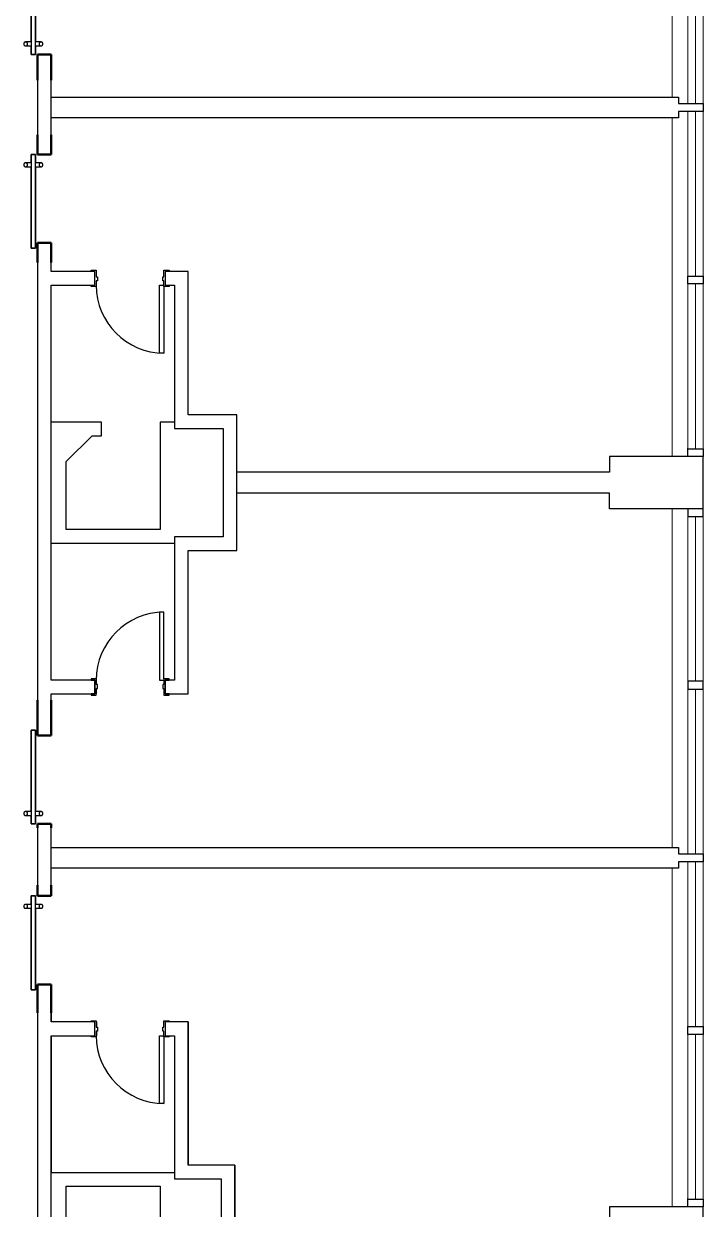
# Model space of a CAD drawing. Header units: inches. Extents: x -1132 to 7533, y -2240 to 4304.
# Drawn here: x 7142.7 to 7403.6, y -1820.4 to -1365.3 of the extents above; entities that cross this region are included whole.
import ezdxf

# ---------------------------------------------------------------- set-up
doc = ezdxf.new("R2010")
doc.units = ezdxf.units.IN
doc.header["$LTSCALE"] = 96
doc.header["$MEASUREMENT"] = 0
for name, color, linetype in [('A-DOOR', 2, 'CONTINUOUS'), ('A-GLAZ', 2, 'CONTINUOUS'), ('A-WALL-FULL', 6, 'CONTINUOUS')]:
    doc.layers.add(name, color=color, linetype=linetype)
doc.layers.add('A-WALL', color=113, linetype='CONTINUOUS', lineweight=18)
doc.layers.add('A-WALL-SILL', color=250, linetype='CONTINUOUS', lineweight=13)

# ---------------------------------------------------------------- blocks, each defined once
blk = doc.blocks.new('Interior-Sgl - 2_-2_ x 8_-0_ - Flush-2578071-2ND FLR PLAN - EAST WING')
at = {"layer": 'A-DOOR', "color": 8, "lineweight": 25}
for p, q in [((-4, 3.13), (-2, 3.13)), ((-4, 2.63), (-4, 3.13)), ((-2.5, 2.63), (-4, 2.63)), ((-2.5, -2.63), (-2.5, 2.63)), ((-2, 3.13), (-2, 0.62)), ((-2, 0.62), (-1.5, 0.62)), ((-1.5, 0.62), (-1.5, -0.88)), ((23.5, 0.62), (24, 0.62)), ((23.5, -0.88), (23.5, 0.62)), ((24, 3.13), (26, 3.13)), ((24, 0.62), (24, 3.13)), ((26, 2.63), (24.5, 2.63)), ((24.5, 2.63), (24.5, -2.63)), ((26, 3.13), (26, 2.63)), ((-4, -2.63), (-2.5, -2.63)), ((-4, -3.13), (-4, -2.63)), ((-2, -3.13), (-4, -3.13)), ((-2, -0.88), (-2, -3.13)), ((-1.5, -0.88), (-2, -0.88)), ((22.25, -2.63), (24, -2.63)), ((22.25, -28.63), (22.25, -2.63)), ((24, -0.88), (23.5, -0.88)), ((24, -3.13), (24, -0.88)), ((26, -3.13), (24, -3.13)), ((24, -3.13), (24, -28.63)), ((24.5, -2.63), (26, -2.63)), ((26, -2.63), (26, -3.13)), ((24, -28.63), (22.25, -28.63))]:
    blk.add_line(p, q, dxfattribs=at)
at = {"layer": 'A-DOOR', "color": 55}
blk.add_arc((24, -2.63), 26, 180, 270, dxfattribs=at)
blk = doc.blocks.new('Interior-Sgl - 2_-2_ x 8_-0_ - Flush-2578068-2ND FLR PLAN - EAST WING')
at = {"layer": 'A-DOOR', "color": 8, "lineweight": 25}
for p, q in [((22.25, 28.63), (22.25, 2.63)), ((24, 28.63), (22.25, 28.63)), ((24, 3.13), (24, 28.63)), ((-2, 3.13), (-4, 3.13)), ((-4, 3.13), (-4, 2.63)), ((-4, 2.63), (-2.5, 2.63)), ((-2.5, 2.63), (-2.5, -2.63)), ((-2, 0.88), (-2, 3.13)), ((-1.5, 0.88), (-2, 0.88)), ((-1.5, -0.62), (-1.5, 0.88)), ((22.25, 2.63), (24, 2.63)), ((24, 0.88), (23.5, 0.88)), ((23.5, 0.88), (23.5, -0.62)), ((26, 3.13), (24, 3.13)), ((24, 3.13), (24, 0.88)), ((24.5, -2.63), (24.5, 2.63)), ((24.5, 2.63), (26, 2.63)), ((26, 2.63), (26, 3.13)), ((-2.5, -2.63), (-4, -2.63)), ((-4, -2.63), (-4, -3.13)), ((-4, -3.13), (-2, -3.13)), ((-2, -3.13), (-2, -0.62)), ((-2, -0.62), (-1.5, -0.62)), ((23.5, -0.62), (24, -0.62)), ((24, -0.62), (24, -3.13)), ((24, -3.13), (26, -3.13)), ((26, -2.63), (24.5, -2.63)), ((26, -3.13), (26, -2.63))]:
    blk.add_line(p, q, dxfattribs=at)
at = {"layer": 'A-DOOR', "color": 55}
blk.add_arc((24, 2.63), 26, 90, 180, dxfattribs=at)
blk = doc.blocks.new('Interior-Barn - Flush-3201829-2ND FLR PLAN - EAST WING')
at = {"layer": 'A-DOOR', "lineweight": 35}
for p, q in [((-19, 5.16), (12.25, 5.16)), ((-19, 3.41), (-19, 5.16)), ((13.75, 5.16), (17, 5.16)), ((17, 5.16), (17, 3.41)), ((12.25, 3.41), (-19, 3.41)), ((17, 3.41), (13.75, 3.41))]:
    blk.add_line(p, q, dxfattribs=at)
at = {"layer": 'A-DOOR'}
for p, q in [((12.25, 7.22), (12.25, 5.16)), ((13.75, 5.16), (12.25, 5.16)), ((13.75, 5.16), (13.75, 7.22)), ((12.25, 3.41), (12.25, 1.34)), ((12.25, 3.41), (13.75, 3.41)), ((13.75, 1.34), (13.75, 3.41))]:
    blk.add_line(p, q, dxfattribs=at)
at = {"layer": 'A-DOOR', "flags": 128}
for points in [[(13.75, 7.22), (13.75, 7.25), (13.75, 7.28), (13.74, 7.31), (13.74, 7.34), (13.74, 7.37), (13.73, 7.4), (13.72, 7.43), (13.71, 7.45), (13.7, 7.48), (13.69, 7.51), (13.68, 7.54), (13.67, 7.57), (13.65, 7.59), (13.64, 7.62), (13.62, 7.64), (13.6, 7.67), (13.58, 7.69), (13.56, 7.71), (13.54, 7.74), (13.52, 7.76), (13.5, 7.78), (13.48, 7.8), (13.45, 7.82), (13.43, 7.83), (13.41, 7.85), (13.38, 7.87), (13.35, 7.88), (13.33, 7.89), (13.3, 7.91), (13.27, 7.92), (13.24, 7.93), (13.22, 7.94), (13.19, 7.95), (13.16, 7.95), (13.13, 7.96), (13.1, 7.96), (13.07, 7.97), (13.04, 7.97), (13.01, 7.97), (12.98, 7.97), (12.95, 7.97), (12.92, 7.96), (12.89, 7.96), (12.86, 7.96), (12.83, 7.95), (12.8, 7.94), (12.77, 7.93), (12.74, 7.92), (12.72, 7.91), (12.69, 7.9), (12.66, 7.89), (12.63, 7.87), (12.61, 7.86), (12.58, 7.84), (12.56, 7.83), (12.53, 7.81), (12.51, 7.79), (12.49, 7.77), (12.47, 7.75), (12.45, 7.73), (12.43, 7.7), (12.41, 7.68), (12.39, 7.66), (12.37, 7.63), (12.36, 7.61), (12.34, 7.58), (12.33, 7.55), (12.32, 7.53), (12.3, 7.5), (12.29, 7.47), (12.28, 7.44), (12.28, 7.41), (12.27, 7.38), (12.26, 7.35), (12.26, 7.32), (12.25, 7.29), (12.25, 7.26), (12.25, 7.23), (12.25, 7.22)], [(12.25, 7.22), (12.25, 7.19), (12.25, 7.16), (12.26, 7.13), (12.26, 7.1), (12.26, 7.07), (12.27, 7.04), (12.28, 7.01), (12.29, 6.98), (12.3, 6.95), (12.31, 6.93), (12.32, 6.9), (12.33, 6.87), (12.35, 6.85), (12.36, 6.82), (12.38, 6.8), (12.4, 6.77), (12.42, 6.75), (12.44, 6.72), (12.46, 6.7), (12.48, 6.68), (12.5, 6.66), (12.52, 6.64), (12.55, 6.62), (12.57, 6.6), (12.59, 6.59), (12.62, 6.57), (12.65, 6.56), (12.67, 6.54), (12.7, 6.53), (12.73, 6.52), (12.76, 6.51), (12.78, 6.5), (12.81, 6.49), (12.84, 6.49), (12.87, 6.48), (12.9, 6.48), (12.93, 6.47), (12.96, 6.47), (12.99, 6.47), (13.02, 6.47), (13.05, 6.47), (13.08, 6.47), (13.11, 6.48), (13.14, 6.48), (13.17, 6.49), (13.2, 6.5), (13.23, 6.5), (13.26, 6.51), (13.28, 6.52), (13.31, 6.54), (13.34, 6.55), (13.37, 6.56), (13.39, 6.58), (13.42, 6.6), (13.44, 6.61), (13.47, 6.63), (13.49, 6.65), (13.51, 6.67), (13.53, 6.69), (13.55, 6.71), (13.57, 6.73), (13.59, 6.76), (13.61, 6.78), (13.63, 6.81), (13.64, 6.83), (13.66, 6.86), (13.67, 6.88), (13.68, 6.91), (13.7, 6.94), (13.71, 6.97), (13.72, 7), (13.72, 7.02), (13.73, 7.05), (13.74, 7.08), (13.74, 7.11), (13.75, 7.14), (13.75, 7.17), (13.75, 7.2), (13.75, 7.22)], [(13.75, 1.34), (13.75, 1.37), (13.75, 1.4), (13.74, 1.43), (13.74, 1.46), (13.74, 1.49), (13.73, 1.52), (13.72, 1.55), (13.71, 1.58), (13.7, 1.61), (13.69, 1.64), (13.68, 1.66), (13.67, 1.69), (13.65, 1.72), (13.64, 1.74), (13.62, 1.77), (13.6, 1.79), (13.58, 1.82), (13.56, 1.84), (13.54, 1.86), (13.52, 1.88), (13.5, 1.9), (13.48, 1.92), (13.45, 1.94), (13.43, 1.96), (13.41, 1.97), (13.38, 1.99), (13.35, 2.01), (13.33, 2.02), (13.3, 2.03), (13.27, 2.04), (13.24, 2.05), (13.22, 2.06), (13.19, 2.07), (13.16, 2.08), (13.13, 2.08), (13.1, 2.09), (13.07, 2.09), (13.04, 2.09), (13.01, 2.09), (12.98, 2.09), (12.95, 2.09), (12.92, 2.09), (12.89, 2.09), (12.86, 2.08), (12.83, 2.07), (12.8, 2.07), (12.77, 2.06), (12.74, 2.05), (12.72, 2.04), (12.69, 2.03), (12.66, 2.01), (12.63, 2), (12.61, 1.98), (12.58, 1.97), (12.56, 1.95), (12.53, 1.93), (12.51, 1.91), (12.49, 1.89), (12.47, 1.87), (12.45, 1.85), (12.43, 1.83), (12.41, 1.8), (12.39, 1.78), (12.37, 1.76), (12.36, 1.73), (12.34, 1.7), (12.33, 1.68), (12.32, 1.65), (12.3, 1.62), (12.29, 1.59), (12.28, 1.57), (12.28, 1.54), (12.27, 1.51), (12.26, 1.48), (12.26, 1.45), (12.25, 1.42), (12.25, 1.39), (12.25, 1.36), (12.25, 1.34)], [(12.25, 1.34), (12.25, 1.31), (12.25, 1.28), (12.26, 1.25), (12.26, 1.22), (12.26, 1.19), (12.27, 1.17), (12.28, 1.14), (12.29, 1.11), (12.3, 1.08), (12.31, 1.05), (12.32, 1.02), (12.33, 1), (12.35, 0.97), (12.36, 0.95), (12.38, 0.92), (12.4, 0.9), (12.42, 0.87), (12.44, 0.85), (12.46, 0.83), (12.48, 0.81), (12.5, 0.79), (12.52, 0.77), (12.55, 0.75), (12.57, 0.73), (12.59, 0.71), (12.62, 0.7), (12.65, 0.68), (12.67, 0.67), (12.7, 0.66), (12.73, 0.64), (12.76, 0.63), (12.78, 0.63), (12.81, 0.62), (12.84, 0.61), (12.87, 0.6), (12.9, 0.6), (12.93, 0.6), (12.96, 0.59), (12.99, 0.59), (13.02, 0.59), (13.05, 0.6), (13.08, 0.6), (13.11, 0.6), (13.14, 0.61), (13.17, 0.61), (13.2, 0.62), (13.23, 0.63), (13.26, 0.64), (13.28, 0.65), (13.31, 0.66), (13.34, 0.67), (13.37, 0.69), (13.39, 0.7), (13.42, 0.72), (13.44, 0.74), (13.47, 0.76), (13.49, 0.77), (13.51, 0.79), (13.53, 0.82), (13.55, 0.84), (13.57, 0.86), (13.59, 0.88), (13.61, 0.91), (13.63, 0.93), (13.64, 0.96), (13.66, 0.98), (13.67, 1.01), (13.68, 1.04), (13.7, 1.06), (13.71, 1.09), (13.72, 1.12), (13.72, 1.15), (13.73, 1.18), (13.74, 1.21), (13.74, 1.24), (13.75, 1.27), (13.75, 1.3), (13.75, 1.33), (13.75, 1.34)]]:
    blk.add_lwpolyline(points, dxfattribs=at)
at = {"layer": 'A-DOOR'}
for points, knots in [([(12.25, 7.22), (12.25, 7.18), (12.26, 7.11), (12.28, 7.01), (12.3, 6.94), (12.33, 6.89), (12.35, 6.84), (12.37, 6.81), (12.39, 6.78), (12.41, 6.76), (12.43, 6.73), (12.47, 6.69), (12.51, 6.65), (12.55, 6.62), (12.57, 6.6), (12.6, 6.58), (12.64, 6.56), (12.7, 6.53), (12.77, 6.5), (12.84, 6.48), (12.92, 6.47), (13, 6.47), (13.08, 6.47), (13.16, 6.48), (13.23, 6.5), (13.3, 6.53), (13.36, 6.56), (13.4, 6.58), (13.43, 6.6), (13.45, 6.62), (13.49, 6.65), (13.53, 6.69), (13.57, 6.73), (13.59, 6.76), (13.61, 6.78), (13.63, 6.81), (13.65, 6.84), (13.67, 6.89), (13.7, 6.94), (13.72, 7.01), (13.74, 7.11), (13.75, 7.18), (13.75, 7.22)], [0, 0, 0, 0, 0.055556, 0.111111, 0.138889, 0.166667, 0.194444, 0.208333, 0.222222, 0.236111, 0.25, 0.277778, 0.305556, 0.319444, 0.333333, 0.347222, 0.361111, 0.388889, 0.416667, 0.444444, 0.472222, 0.5, 0.527778, 0.555556, 0.583333, 0.611111, 0.638889, 0.652778, 0.666667, 0.680556, 0.694444, 0.722222, 0.75, 0.763889, 0.777778, 0.791667, 0.805556, 0.833333, 0.861111, 0.888889, 0.944444, 1, 1, 1, 1]), ([(12.96, 2.09), (12.95, 2.09), (12.91, 2.09), (12.84, 2.08), (12.77, 2.06), (12.7, 2.03), (12.64, 2), (12.6, 1.98), (12.57, 1.96), (12.55, 1.94), (12.51, 1.91), (12.47, 1.88), (12.43, 1.84), (12.41, 1.8), (12.39, 1.78), (12.37, 1.75), (12.35, 1.72), (12.33, 1.67), (12.3, 1.62), (12.28, 1.55), (12.26, 1.46), (12.25, 1.38), (12.25, 1.34)], [0.5142736, 0.5142736, 0.5142736, 0.5142736, 0.5277778, 0.5555556, 0.5833333, 0.6111111, 0.6388889, 0.6527778, 0.6666667, 0.6805556, 0.6944444, 0.7222222, 0.75, 0.7638889, 0.7777778, 0.7916667, 0.8055556, 0.8333333, 0.8611111, 0.8888889, 0.9444444, 1, 1, 1, 1]), ([(13.75, 1.34), (13.75, 1.38), (13.74, 1.46), (13.72, 1.55), (13.7, 1.62), (13.67, 1.67), (13.65, 1.72), (13.63, 1.75), (13.61, 1.78), (13.59, 1.8), (13.57, 1.84), (13.53, 1.88), (13.49, 1.91), (13.45, 1.94), (13.43, 1.96), (13.4, 1.98), (13.36, 2), (13.3, 2.03), (13.23, 2.06), (13.16, 2.08), (13.09, 2.09), (13.05, 2.09), (13.04, 2.09)], [0, 0, 0, 0, 0.0555556, 0.1111111, 0.1388889, 0.1666667, 0.1944444, 0.2083333, 0.2222222, 0.2361111, 0.25, 0.2777778, 0.3055556, 0.3194444, 0.3333333, 0.3472222, 0.3611111, 0.3888889, 0.4166667, 0.4444444, 0.4722222, 0.4872585, 0.4872585, 0.4872585, 0.4872585])]:
    blk.add_open_spline(points, degree=3, knots=knots, dxfattribs=at)
blk = doc.blocks.new('Interior-Barn - Flush-3201910-2ND FLR PLAN - EAST WING')
at = {"layer": 'A-DOOR', "lineweight": 35}
for p, q in [((12.25, -3.41), (-19, -3.41)), ((-19, -3.41), (-19, -5.16)), ((17, -3.41), (13.75, -3.41)), ((17, -5.16), (17, -3.41)), ((-19, -5.16), (12.25, -5.16)), ((13.75, -5.16), (17, -5.16))]:
    blk.add_line(p, q, dxfattribs=at)
at = {"layer": 'A-DOOR'}
for p, q in [((12.25, -1.34), (12.25, -3.41)), ((13.75, -3.41), (12.25, -3.41)), ((13.75, -3.41), (13.75, -1.34)), ((12.25, -5.16), (12.25, -7.22)), ((12.25, -5.16), (13.75, -5.16)), ((13.75, -7.22), (13.75, -5.16))]:
    blk.add_line(p, q, dxfattribs=at)
at = {"layer": 'A-DOOR', "flags": 128}
for points in [[(13.75, -1.34), (13.75, -1.31), (13.75, -1.28), (13.74, -1.25), (13.74, -1.22), (13.74, -1.19), (13.73, -1.17), (13.72, -1.14), (13.71, -1.11), (13.7, -1.08), (13.69, -1.05), (13.68, -1.02), (13.67, -1), (13.65, -0.97), (13.64, -0.95), (13.62, -0.92), (13.6, -0.9), (13.58, -0.87), (13.56, -0.85), (13.54, -0.83), (13.52, -0.81), (13.5, -0.79), (13.48, -0.77), (13.45, -0.75), (13.43, -0.73), (13.41, -0.71), (13.38, -0.7), (13.35, -0.68), (13.33, -0.67), (13.3, -0.66), (13.27, -0.64), (13.24, -0.63), (13.22, -0.63), (13.19, -0.62), (13.16, -0.61), (13.13, -0.6), (13.1, -0.6), (13.07, -0.6), (13.04, -0.59), (13.01, -0.59), (12.98, -0.59), (12.95, -0.6), (12.92, -0.6), (12.89, -0.6), (12.86, -0.61), (12.83, -0.61), (12.8, -0.62), (12.77, -0.63), (12.74, -0.64), (12.72, -0.65), (12.69, -0.66), (12.66, -0.67), (12.63, -0.69), (12.61, -0.7), (12.58, -0.72), (12.56, -0.74), (12.53, -0.76), (12.51, -0.77), (12.49, -0.79), (12.47, -0.82), (12.45, -0.84), (12.43, -0.86), (12.41, -0.88), (12.39, -0.91), (12.37, -0.93), (12.36, -0.96), (12.34, -0.98), (12.33, -1.01), (12.32, -1.04), (12.3, -1.06), (12.29, -1.09), (12.28, -1.12), (12.28, -1.15), (12.27, -1.18), (12.26, -1.21), (12.26, -1.24), (12.25, -1.27), (12.25, -1.3), (12.25, -1.33), (12.25, -1.34)], [(12.25, -1.34), (12.25, -1.37), (12.25, -1.4), (12.26, -1.43), (12.26, -1.46), (12.26, -1.49), (12.27, -1.52), (12.28, -1.55), (12.29, -1.58), (12.3, -1.61), (12.31, -1.64), (12.32, -1.66), (12.33, -1.69), (12.35, -1.72), (12.36, -1.74), (12.38, -1.77), (12.4, -1.79), (12.42, -1.82), (12.44, -1.84), (12.46, -1.86), (12.48, -1.88), (12.5, -1.9), (12.52, -1.92), (12.55, -1.94), (12.57, -1.96), (12.59, -1.97), (12.62, -1.99), (12.65, -2.01), (12.67, -2.02), (12.7, -2.03), (12.73, -2.04), (12.76, -2.05), (12.78, -2.06), (12.81, -2.07), (12.84, -2.08), (12.87, -2.08), (12.9, -2.09), (12.93, -2.09), (12.96, -2.09), (12.99, -2.09), (13.02, -2.09), (13.05, -2.09), (13.08, -2.09), (13.11, -2.09), (13.14, -2.08), (13.17, -2.07), (13.2, -2.07), (13.23, -2.06), (13.26, -2.05), (13.28, -2.04), (13.31, -2.03), (13.34, -2.01), (13.37, -2), (13.39, -1.98), (13.42, -1.97), (13.44, -1.95), (13.47, -1.93), (13.49, -1.91), (13.51, -1.89), (13.53, -1.87), (13.55, -1.85), (13.57, -1.83), (13.59, -1.8), (13.61, -1.78), (13.63, -1.76), (13.64, -1.73), (13.66, -1.7), (13.67, -1.68), (13.68, -1.65), (13.7, -1.62), (13.71, -1.59), (13.72, -1.57), (13.72, -1.54), (13.73, -1.51), (13.74, -1.48), (13.74, -1.45), (13.75, -1.42), (13.75, -1.39), (13.75, -1.36), (13.75, -1.34)], [(13.75, -7.22), (13.75, -7.19), (13.75, -7.16), (13.74, -7.13), (13.74, -7.1), (13.74, -7.07), (13.73, -7.04), (13.72, -7.01), (13.71, -6.98), (13.7, -6.95), (13.69, -6.93), (13.68, -6.9), (13.67, -6.87), (13.65, -6.85), (13.64, -6.82), (13.62, -6.8), (13.6, -6.77), (13.58, -6.75), (13.56, -6.72), (13.54, -6.7), (13.52, -6.68), (13.5, -6.66), (13.48, -6.64), (13.45, -6.62), (13.43, -6.6), (13.41, -6.59), (13.38, -6.57), (13.35, -6.56), (13.33, -6.54), (13.3, -6.53), (13.27, -6.52), (13.24, -6.51), (13.22, -6.5), (13.19, -6.49), (13.16, -6.49), (13.13, -6.48), (13.1, -6.48), (13.07, -6.47), (13.04, -6.47), (13.01, -6.47), (12.98, -6.47), (12.95, -6.47), (12.92, -6.47), (12.89, -6.48), (12.86, -6.48), (12.83, -6.49), (12.8, -6.5), (12.77, -6.5), (12.74, -6.51), (12.72, -6.52), (12.69, -6.54), (12.66, -6.55), (12.63, -6.56), (12.61, -6.58), (12.58, -6.6), (12.56, -6.61), (12.53, -6.63), (12.51, -6.65), (12.49, -6.67), (12.47, -6.69), (12.45, -6.71), (12.43, -6.73), (12.41, -6.76), (12.39, -6.78), (12.37, -6.81), (12.36, -6.83), (12.34, -6.86), (12.33, -6.88), (12.32, -6.91), (12.3, -6.94), (12.29, -6.97), (12.28, -7), (12.28, -7.02), (12.27, -7.05), (12.26, -7.08), (12.26, -7.11), (12.25, -7.14), (12.25, -7.17), (12.25, -7.2), (12.25, -7.22)], [(12.25, -7.22), (12.25, -7.25), (12.25, -7.28), (12.26, -7.31), (12.26, -7.34), (12.26, -7.37), (12.27, -7.4), (12.28, -7.43), (12.29, -7.45), (12.3, -7.48), (12.31, -7.51), (12.32, -7.54), (12.33, -7.57), (12.35, -7.59), (12.36, -7.62), (12.38, -7.64), (12.4, -7.67), (12.42, -7.69), (12.44, -7.71), (12.46, -7.74), (12.48, -7.76), (12.5, -7.78), (12.52, -7.8), (12.55, -7.82), (12.57, -7.83), (12.59, -7.85), (12.62, -7.87), (12.65, -7.88), (12.67, -7.89), (12.7, -7.91), (12.73, -7.92), (12.76, -7.93), (12.78, -7.94), (12.81, -7.95), (12.84, -7.95), (12.87, -7.96), (12.9, -7.96), (12.93, -7.97), (12.96, -7.97), (12.99, -7.97), (13.02, -7.97), (13.05, -7.97), (13.08, -7.96), (13.11, -7.96), (13.14, -7.96), (13.17, -7.95), (13.2, -7.94), (13.23, -7.93), (13.26, -7.92), (13.28, -7.91), (13.31, -7.9), (13.34, -7.89), (13.37, -7.87), (13.39, -7.86), (13.42, -7.84), (13.44, -7.83), (13.47, -7.81), (13.49, -7.79), (13.51, -7.77), (13.53, -7.75), (13.55, -7.73), (13.57, -7.7), (13.59, -7.68), (13.61, -7.66), (13.63, -7.63), (13.64, -7.61), (13.66, -7.58), (13.67, -7.55), (13.68, -7.53), (13.7, -7.5), (13.71, -7.47), (13.72, -7.44), (13.72, -7.41), (13.73, -7.38), (13.74, -7.35), (13.74, -7.32), (13.75, -7.29), (13.75, -7.26), (13.75, -7.23), (13.75, -7.22)]]:
    blk.add_lwpolyline(points, dxfattribs=at)
at = {"layer": 'A-DOOR'}
for points, knots in [([(12.25, -1.34), (12.25, -1.38), (12.26, -1.46), (12.28, -1.55), (12.3, -1.62), (12.33, -1.68), (12.35, -1.72), (12.37, -1.75), (12.39, -1.78), (12.41, -1.8), (12.43, -1.84), (12.47, -1.88), (12.51, -1.91), (12.55, -1.94), (12.57, -1.96), (12.6, -1.98), (12.64, -2), (12.7, -2.03), (12.77, -2.06), (12.84, -2.08), (12.91, -2.09), (12.95, -2.09), (12.96, -2.09)], [0, 0, 0, 0, 0.0555556, 0.1111111, 0.1388889, 0.1666667, 0.1944444, 0.2083333, 0.2222222, 0.2361111, 0.25, 0.2777778, 0.3055556, 0.3194444, 0.3333333, 0.3472222, 0.3611111, 0.3888889, 0.4166667, 0.4444444, 0.4722222, 0.4857264, 0.4857264, 0.4857264, 0.4857264]), ([(13.04, -2.09), (13.05, -2.09), (13.09, -2.09), (13.16, -2.08), (13.23, -2.06), (13.3, -2.03), (13.36, -2), (13.4, -1.98), (13.43, -1.96), (13.45, -1.94), (13.49, -1.91), (13.53, -1.88), (13.57, -1.84), (13.59, -1.8), (13.61, -1.78), (13.63, -1.75), (13.65, -1.72), (13.67, -1.68), (13.7, -1.62), (13.72, -1.55), (13.74, -1.46), (13.75, -1.38), (13.75, -1.34)], [0.5127415, 0.5127415, 0.5127415, 0.5127415, 0.5277778, 0.5555556, 0.5833333, 0.6111111, 0.6388889, 0.6527778, 0.6666667, 0.6805556, 0.6944444, 0.7222222, 0.75, 0.7638889, 0.7777778, 0.7916667, 0.8055556, 0.8333333, 0.8611111, 0.8888889, 0.9444444, 1, 1, 1, 1]), ([(13.75, -7.22), (13.75, -7.18), (13.74, -7.11), (13.72, -7.01), (13.7, -6.94), (13.67, -6.89), (13.65, -6.84), (13.63, -6.81), (13.61, -6.78), (13.59, -6.76), (13.57, -6.73), (13.53, -6.69), (13.49, -6.65), (13.45, -6.62), (13.43, -6.6), (13.4, -6.58), (13.36, -6.56), (13.3, -6.53), (13.23, -6.5), (13.16, -6.48), (13.08, -6.47), (13, -6.47), (12.92, -6.47), (12.84, -6.48), (12.77, -6.5), (12.7, -6.53), (12.64, -6.56), (12.6, -6.58), (12.57, -6.6), (12.55, -6.62), (12.51, -6.65), (12.47, -6.69), (12.43, -6.73), (12.41, -6.76), (12.39, -6.78), (12.37, -6.81), (12.35, -6.84), (12.33, -6.89), (12.3, -6.94), (12.28, -7.01), (12.26, -7.11), (12.25, -7.18), (12.25, -7.22)], [0, 0, 0, 0, 0.055556, 0.111111, 0.138889, 0.166667, 0.194444, 0.208333, 0.222222, 0.236111, 0.25, 0.277778, 0.305556, 0.319444, 0.333333, 0.347222, 0.361111, 0.388889, 0.416667, 0.444444, 0.472222, 0.5, 0.527778, 0.555556, 0.583333, 0.611111, 0.638889, 0.652778, 0.666667, 0.680556, 0.694444, 0.722222, 0.75, 0.763889, 0.777778, 0.791667, 0.805556, 0.833333, 0.861111, 0.888889, 0.944444, 1, 1, 1, 1])]:
    blk.add_open_spline(points, degree=3, knots=knots, dxfattribs=at)

msp = doc.modelspace()

# ---------------------------------------------------------------- linework, layer by layer
at = {"layer": 'A-GLAZ', "color": 9, "lineweight": 13}
for p, q in [((7397.6, -1332.74), (7397.6, -1395.99)), ((7400.6, -1332.74), (7400.6, -1395.99)), ((7403.6, -1332.74), (7403.6, -1395.99)), ((7397.6, -1462.24), (7397.6, -1398.99)), ((7400.6, -1462.24), (7400.6, -1398.99)), ((7403.6, -1462.24), (7403.6, -1398.99)), ((7397.6, -1528.49), (7397.6, -1465.24)), ((7400.6, -1528.49), (7400.6, -1465.24)), ((7403.6, -1528.49), (7403.6, -1465.24)), ((7397.6, -1554.49), (7397.6, -1617.74)), ((7400.6, -1554.49), (7400.6, -1617.74)), ((7403.6, -1554.49), (7403.6, -1617.74)), ((7397.6, -1620.74), (7397.6, -1683.99)), ((7400.6, -1620.74), (7400.6, -1683.99)), ((7403.6, -1620.74), (7403.6, -1683.99)), ((7397.6, -1750.24), (7397.6, -1686.99)), ((7400.6, -1750.24), (7400.6, -1686.99)), ((7403.6, -1750.24), (7403.6, -1686.99)), ((7397.6, -1816.49), (7397.6, -1753.24)), ((7400.6, -1816.49), (7400.6, -1753.24)), ((7403.6, -1816.49), (7403.6, -1753.24))]:
    msp.add_line(p, q, dxfattribs=at)
at = {"layer": 'A-WALL', "lineweight": 50}
for p, q in [((7148.09, -1377.1), (7148.09, -1386.99)), ((7153.34, -1377.1), (7148.09, -1377.1)), ((7153.34, -1386.99), (7153.34, -1377.1)), ((7148.09, -1407.99), (7148.09, -1415.49)), ((7153.34, -1415.49), (7153.34, -1407.99)), ((7148.09, -1415.49), (7153.34, -1415.49)), ((7148.09, -1449.49), (7148.09, -1456.99)), ((7153.34, -1449.49), (7148.09, -1449.49)), ((7153.34, -1456.99), (7153.34, -1449.49)), ((7148.09, -1624.99), (7148.09, -1638.49)), ((7153.34, -1638.49), (7153.34, -1624.99)), ((7148.09, -1638.49), (7153.34, -1638.49)), ((7148.09, -1672.49), (7148.09, -1673.99)), ((7153.34, -1672.49), (7148.09, -1672.49)), ((7153.34, -1673.99), (7153.34, -1672.49)), ((7148.09, -1695.99), (7148.09, -1700.1)), ((7153.34, -1700.1), (7153.34, -1695.99)), ((7148.09, -1700.1), (7153.34, -1700.1)), ((7148.09, -1734.1), (7148.09, -1744.99)), ((7153.34, -1734.1), (7148.09, -1734.1)), ((7153.34, -1744.99), (7153.34, -1734.1))]:
    msp.add_line(p, q, dxfattribs=at)
at = {"layer": 'A-WALL', "color": 8, "lineweight": 25}
for p, q in [((7148.09, -1386.99), (7148.09, -1407.99)), ((7153.34, -1407.99), (7153.34, -1386.99)), ((7148.09, -1456.99), (7148.09, -1624.99)), ((7153.34, -1460.49), (7153.34, -1456.99)), ((7170.09, -1460.49), (7153.34, -1460.49)), ((7170.09, -1465.74), (7170.09, -1460.49)), ((7205.84, -1460.49), (7197.09, -1460.49)), ((7197.09, -1460.49), (7197.09, -1465.74)), ((7205.84, -1515.49), (7205.84, -1460.49)), ((7153.34, -1617.24), (7153.34, -1465.74)), ((7153.34, -1465.74), (7170.09, -1465.74)), ((7197.09, -1465.74), (7200.59, -1465.74)), ((7200.59, -1465.74), (7200.59, -1520.74)), ((7224.59, -1515.49), (7205.84, -1515.49)), ((7224.59, -1567.49), (7224.59, -1515.49)), ((7200.59, -1520.74), (7219.34, -1520.74)), ((7219.34, -1520.74), (7219.34, -1562.24)), ((7219.34, -1562.24), (7200.59, -1562.24)), ((7200.59, -1562.24), (7200.59, -1617.24)), ((7205.84, -1567.49), (7224.59, -1567.49)), ((7205.84, -1622.49), (7205.84, -1567.49)), ((7170.09, -1617.24), (7153.34, -1617.24)), ((7170.09, -1622.49), (7170.09, -1617.24)), ((7200.59, -1617.24), (7197.09, -1617.24)), ((7197.09, -1617.24), (7197.09, -1622.49)), ((7153.34, -1624.99), (7153.34, -1622.49)), ((7153.34, -1622.49), (7170.09, -1622.49)), ((7197.09, -1622.49), (7205.84, -1622.49)), ((7148.09, -1673.99), (7148.09, -1695.99)), ((7153.34, -1695.99), (7153.34, -1673.99)), ((7148.09, -1744.99), (7148.09, -1913.99)), ((7153.34, -1748.49), (7153.34, -1744.99)), ((7170.09, -1748.49), (7153.34, -1748.49)), ((7170.09, -1753.74), (7170.09, -1748.49)), ((7205.84, -1748.49), (7197.09, -1748.49)), ((7197.09, -1748.49), (7197.09, -1753.74)), ((7205.84, -1803.49), (7205.84, -1748.49)), ((7153.34, -1905.24), (7153.34, -1753.74)), ((7153.34, -1753.74), (7170.09, -1753.74)), ((7197.09, -1753.74), (7200.59, -1753.74)), ((7200.59, -1753.74), (7200.59, -1808.74)), ((7223.84, -1803.49), (7205.84, -1803.49)), ((7223.84, -1855.49), (7223.84, -1803.49)), ((7200.59, -1808.74), (7218.59, -1808.74)), ((7218.59, -1808.74), (7218.59, -1850.24))]:
    msp.add_line(p, q, dxfattribs=at)
at = {"layer": 'A-WALL-FULL', "color": 9}
for p, q in [((7205.84, -1515.49), (7205.84, -1460.49)), ((7397.6, -1531.49), (7397.6, -1528.24)), ((7397.6, -1551.49), (7397.6, -1554.74)), ((7205.84, -1622.49), (7205.84, -1567.49)), ((7153.35, -1625.99), (7153.35, -1622.49)), ((7153.35, -1744.99), (7153.35, -1748.49)), ((7205.84, -1748.49), (7205.84, -1803.49)), ((7223.84, -1803.49), (7223.84, -1825.49)), ((7397.6, -1819.49), (7397.6, -1816.24))]:
    msp.add_line(p, q, dxfattribs=at)
at = {"layer": 'A-WALL-FULL', "color": 9, "flags": 128}
for points in [[(7153.34, -1393.49), (7394.1, -1393.49), (7394.1, -1395.99), (7403.6, -1395.99), (7403.6, -1398.99), (7394.1, -1398.99), (7394.1, -1401.49), (7153.34, -1401.49)], [(7170.64, -1462.49), (7170.64, -1460.49), (7170.59, -1460.49)], [(7170.59, -1465.74), (7170.64, -1465.74), (7170.64, -1463.99)], [(7200.59, -1518.24), (7195.09, -1518.24), (7195.09, -1559.49), (7159.09, -1559.49), (7159.09, -1533.39), (7168.99, -1523.49), (7172.59, -1523.49), (7172.59, -1518.24), (7153.35, -1518.24), (7153.35, -1465.74)], [(7397.6, -1528.49), (7403.6, -1528.49), (7403.6, -1531.49)], [(7403.6, -1551.49), (7403.6, -1531.49), (7367.6, -1531.49), (7367.6, -1537.49), (7224.59, -1537.49)], [(7397.6, -1554.49), (7403.6, -1554.49), (7403.6, -1551.49), (7367.6, -1551.49), (7367.6, -1545.49), (7224.59, -1545.49)], [(7153.35, -1617.24), (7153.35, -1564.74), (7200.59, -1564.74)], [(7170.64, -1618.99), (7170.64, -1617.24), (7170.59, -1617.24)], [(7170.59, -1622.49), (7170.64, -1622.49), (7170.64, -1620.49)], [(7153.34, -1681.49), (7394.1, -1681.49), (7394.1, -1683.99), (7403.6, -1683.99), (7403.6, -1686.99), (7394.1, -1686.99), (7394.1, -1689.49), (7153.34, -1689.49)], [(7170.59, -1748.49), (7170.64, -1748.49), (7170.64, -1750.49)], [(7153.35, -1753.74), (7153.35, -1806.24), (7200.59, -1806.24)], [(7170.64, -1751.99), (7170.64, -1753.74), (7170.59, -1753.74)], [(7153.35, -1905.24), (7153.35, -1852.74), (7172.59, -1852.74), (7172.59, -1847.49), (7168.99, -1847.49), (7159.09, -1837.59), (7159.09, -1811.49), (7195.09, -1811.49), (7195.09, -1852.74), (7200.59, -1852.74)], [(7403.6, -1839.49), (7403.6, -1819.49), (7367.6, -1819.49), (7367.6, -1825.49), (7223.84, -1825.49)], [(7397.6, -1816.49), (7403.6, -1816.49), (7403.6, -1819.49)]]:
    msp.add_lwpolyline(points, dxfattribs=at)
for points in [[(7397.6, -1465.24), (7397.6, -1462.24), (7403.6, -1462.24), (7403.6, -1465.24)], [(7397.6, -1617.74), (7397.6, -1620.74), (7403.6, -1620.74), (7403.6, -1617.74)], [(7397.6, -1753.24), (7397.6, -1750.24), (7403.6, -1750.24), (7403.6, -1753.24)]]:
    msp.add_lwpolyline(points, close=True, dxfattribs=at)
at = {"layer": 'A-WALL-SILL', "color": 9}
for p, q in [((7391.6, -1263.49), (7391.6, -1393.49)), ((7391.6, -1401.49), (7391.6, -1531.49)), ((7391.6, -1551.49), (7391.6, -1681.49)), ((7391.6, -1689.49), (7391.6, -1819.49))]:
    msp.add_line(p, q, dxfattribs=at)

# ---------------------------------------------------------------- block references
at = {"layer": 'A-DOOR'}
for name, p, rotation in [('Interior-Barn - Flush-3201910-2ND FLR PLAN - EAST WING', (7150.72, -1360.1), 269.9999999999999), ('Interior-Barn - Flush-3201829-2ND FLR PLAN - EAST WING', (7150.72, -1432.49), 89.9999999999999), ('Interior-Barn - Flush-3201910-2ND FLR PLAN - EAST WING', (7150.72, -1655.49), 269.9999999999999), ('Interior-Barn - Flush-3201829-2ND FLR PLAN - EAST WING', (7150.72, -1717.1), 89.9999999999999)]:
    msp.add_blockref(name, p, dxfattribs=dict(at, rotation=rotation))
at = {"layer": 'A-DOOR', "color": 55}
for name, p in [('Interior-Sgl - 2_-2_ x 8_-0_ - Flush-2578071-2ND FLR PLAN - EAST WING', (7172.59, -1463.12)), ('Interior-Sgl - 2_-2_ x 8_-0_ - Flush-2578068-2ND FLR PLAN - EAST WING', (7172.59, -1619.87)), ('Interior-Sgl - 2_-2_ x 8_-0_ - Flush-2578071-2ND FLR PLAN - EAST WING', (7172.59, -1751.12))]:
    msp.add_blockref(name, p, dxfattribs=at)

doc.saveas('drawing.dxf')
